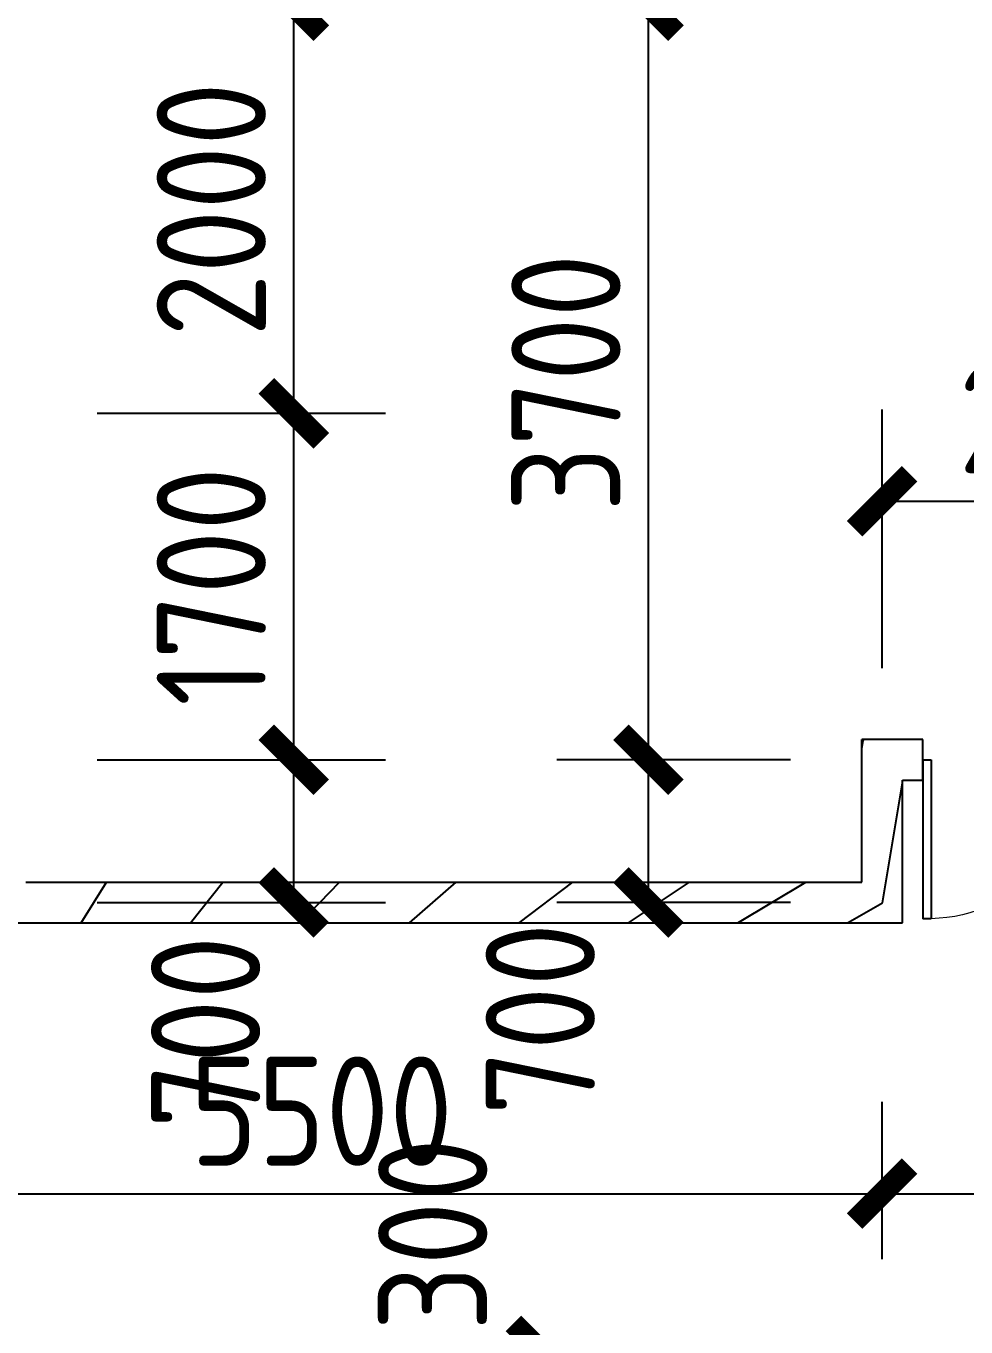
# Model space of a CAD drawing. Header units: inches. Extents: x 0 to 1813292486, y 0 to 3473589894.
# Drawn here: x 600483686 to 600488297, y 3473220935 to 3473227318 of the extents above; entities that cross this region are included whole.
import ezdxf

# ---------------------------------------------------------------- set-up
doc = ezdxf.new("R2010")
doc.units = ezdxf.units.IN
doc.header["$LTSCALE"] = 1000
doc.header["$MEASUREMENT"] = 0
for name, color, linetype in [('A-Anno-Note', 241, 'Continuous'), ('AX-MALL-DIM-P02$0$A-Anno-Dims', 3, 'Continuous'), ('AX-MALL-P02-200$0$A-Anno-Note', 241, 'Continuous'), ('AX-MALL-WALL-P02$0$A-Anno-Note', 241, 'Continuous'), ('AX-MALL-WALL-P02-QT$0$A-Detl-Patt', 8, 'Continuous'), ('AX-MALL-WALL-P02-QT$0$A-Detl-Thin', 131, 'Continuous'), ('AX-MALL-WALL-P02-QT$0$A-Wall', 2, 'Continuous'), ('AX-MALL-WALL-P02-QT$0$A-Wall-Patt', 13, 'Continuous'), ('AX-MALL-WALL-P02-QT$0$A-Wind', 4, 'Continuous')]:
    doc.layers.add(name, color=color, linetype=linetype)
doc.styles.add('AX-MALL-DIM-P02$0$_TCH_DIM_T3', font='gbenor.shx')
doc.dimstyles.new('AX-MALL-DIM-P02$0$_TCH_ARCH&&180', dxfattribs={"dimtxt": 535.5, "dimasz": 270, "dimexe": 450, "dimexo": 450, "dimgap": 137.25, "dimtad": 1, "dimdec": 0, "dimzin": 0, "dimdsep": 46, "dimtxsty": 'AX-MALL-DIM-P02$0$_TCH_DIM_T3', "dimblk": 'AX-MALL-DIM-P02$0$_ArchTick', "dimcen": 0.09, "dimclrt": 7, "dimazin": 2, "dimtfac": 1, "dimtdec": 0, "dimtix": 1, "dimtmove": 2, "dimatfit": 3, "dimfxl": 500, "dimtolj": 1, "dimtzin": 0, "dimarcsym": 0})
pattern_1 = [(45, (0, 359.0227), (-353.55353201463, 353.55353201463), [])]

# ---------------------------------------------------------------- blocks, each defined once
blk = doc.blocks.new('AX-MALL-WALL-P02-QT$0$tj')
at = {"layer": 'AX-MALL-WALL-P02-QT$0$A-Detl-Patt'}
h = blk.add_hatch(dxfattribs=at)
h.set_pattern_fill('STEEL', color=256, scale=100.0000000000001, angle=50.43183869082386)
h.set_pattern_definition([(75.00000000004839, (-14278.19445574284, 156289.8254051208), (-153.3407249234246, 41.08752340989569), []), (75.00000000004839, (-14317.88195610046, 156358.5661673546), (-153.3407249234246, 41.08752340989569), [])])
edge = h.paths.add_edge_path()
edge.add_line((88101.273016572, 47666.64152574539), (87883.93542659283, 47459.84604215622))
edge.add_line((87883.93542659283, 47459.84604215622), (91571.54751467705, 43584.64122533798))
edge.add_arc((262949.389629302, 558937.705083496), 543101.4133620498, 251.6057364187558, 260.0288666978238)
edge.add_arc((172180.8466627672, -2862.146247219684), 27099.9982179492, 64.7128659603706, 96.9316049602786, ccw=False)
edge.add_arc((262948.9730309481, 558936.3205539446), 543099.9677998082, 261.6155114784545, 271.7251478115656)
edge.add_line((279298.9759148359, 16082.51663446426), (279298.9759315252, 16382.65274763107))
edge.add_arc((262948.9742454757, 558936.3204835369), 542799.9676941936, 261.62020364125146, 271.7261014454634, ccw=False)
edge.add_arc((172180.8456921196, -2862.14609140989), 27400.00151046549, 64.80631838577902, 96.83815911678944)
edge.add_arc((262949.394896181, 558937.7037490648), 542801.4137571028, 251.6136389015772, 260.02417327084333, ccw=False)
edge.add_line((91737.26096642017, 43845.69257831573), (88101.273016572, 47666.64152574539))
blk.add_lwpolyline([(88103.03003954887, 47737.33037519455), (87813.24658572674, 47461.60306501389), (91543.92713344097, 43541.13421487808, 0.03677856867194786), (168908.9495433569, 23989.2463850975, -0.1416543586965341), (183742.0972260237, 21592.70785188675, 0.04416604653312874), (279348.9759123325, 16034.00206041336), (279348.9759345055, 16434.18465709686, -0.04414427716130016), (183859.0483468771, 21979.79425859451, 0.1405450684183163), (168919.8474783897, 24393.46752309799, -0.03670519880877311), (91764.87840116024, 43889.20268630981), (88103.03007543087, 47737.33033752441)], format="xyb", dxfattribs=at)
blk.add_lwpolyline([(88101.273016572, 47666.64152574539), (87883.93542659283, 47459.84604215622), (91571.54751467705, 43584.64122533798, 0.0367693963449814), (168910.2986617088, 24039.77597379684, -0.1415142461245126), (183756.7420067787, 21641.08926153183, 0.04414024362697595), (279298.9759148359, 16082.51663446426), (279298.9759315252, 16382.65274763107, -0.04412389944666065), (183844.4648458958, 21931.40288829803, 0.1406825130026793), (168918.4574091434, 24342.94360637665, -0.03671436212623864), (91737.26096642017, 43845.69257831573)], format="xyb", close=True, dxfattribs=at)
blk = doc.blocks.new('AX-MALL-WALL-P02-QT$0$$DorLib2D$00000002')
for p, q in [((-0.5, -5.684341886080802e-17), (-0.5000000000000007, 0.4875)), ((-0.4750000000000007, 0.4875), (-0.5000000000000007, 0.4875)), ((-0.475, -2.842170943040401e-17), (-0.4750000000000007, 0.4875)), ((0.475, -2.842170943040401e-17), (0.4750000000000007, 0.4875)), ((0.4750000000000007, 0.4875), (0.5000000000000007, 0.4875)), ((0.5, -5.684341886080802e-17), (0.5000000000000007, 0.4875)), ((-0.5, -5.684341886080802e-17), (-0.475, -2.842170943040401e-17)), ((0.5, -5.684341886080802e-17), (0.475, -2.842170943040401e-17))]:
    blk.add_line(p, q)
at = {"lineweight": 13}
for centre, start, end in [((-0.4875, -4.263256414560601e-17), 0, 88.53071641864632), ((0.4875, -4.263256414560601e-17), 91.4692835813537, 180)]:
    blk.add_arc(centre, 0.4875, start, end, dxfattribs=at)
blk = doc.blocks.new('AX-MALL-WALL-P02-QT')
at = {"layer": 'AX-MALL-WALL-P02-QT$0$A-Wall-Patt'}
h = blk.add_hatch(dxfattribs=at)
h.set_pattern_fill('普通砖', color=256, scale=200, style=0)
h.set_pattern_definition(pattern_1)
h.paths.add_polyline_path([(600296733.2446831, 3473115789.949529), (600296686.6989722, 3473115665.004443), (600300809.8868191, 3473114128.995983), (600300692.287756, 3473114386.232179), (600296850.2263532, 3473115817.512789)])
h = blk.add_hatch(dxfattribs=at)
h.set_pattern_fill('普通砖', color=256, scale=200, style=0)
h.set_pattern_definition(pattern_1)
h.paths.add_polyline_path([(600300692.287756, 3473114386.232179), (600300809.8868191, 3473114128.995983), (600301054.2518014, 3473114784.957686), (600300936.6527382, 3473115042.193882)])
h = blk.add_hatch(dxfattribs=at)
h.set_pattern_fill('普通砖', color=256, scale=200, style=0)
h.set_pattern_definition(pattern_1)
h.paths.add_polyline_path([(600301054.2518014, 3473114784.957686), (600301147.9606162, 3473114750.048403), (600301217.7791827, 3473114937.466033), (600300936.6527382, 3473115042.193882)])
at = {"layer": 'AX-MALL-WALL-P02-QT$0$A-Wall'}
for p, q in [((600296850.2263532, 3473115817.512789), (600300692.287756, 3473114386.232179)), ((600296686.6989722, 3473115665.004443), (600300809.8868191, 3473114128.995983)), ((600300692.287756, 3473114386.232179), (600300936.6527382, 3473115042.193882)), ((600301217.7791827, 3473114937.466033), (600300936.6527382, 3473115042.193882)), ((600301147.9606162, 3473114750.048403), (600301217.7791827, 3473114937.466033)), ((600300809.8868191, 3473114128.995983), (600301054.2518014, 3473114784.957686)), ((600301054.2518014, 3473114784.957686), (600301147.9606162, 3473114750.048403))]:
    blk.add_line(p, q, dxfattribs=at)
at = {"layer": 'AX-MALL-WALL-P02-QT$0$A-Detl-Thin', "rotation": 339.5681613091762}
blk.add_blockref('AX-MALL-WALL-P02-QT$0$tj', (600144118.6961328, 3473128496.287411), dxfattribs=at)
at = {"layer": 'AX-MALL-WALL-P02-QT$0$A-Wind', "xscale": 1600, "yscale": -1600, "zscale": 200, "rotation": 339.5681612973006}
blk.add_blockref('AX-MALL-WALL-P02-QT$0$$DorLib2D$00000002', (600301932.5404168, 3473114564.482952), dxfattribs=at)
blk = doc.blocks.new('AX-MALL-WALL-P02')
at = {"layer": 'AX-MALL-WALL-P02$0$A-Anno-Note'}
blk.add_blockref('AX-MALL-WALL-P02-QT', (0, 0), dxfattribs=at)
blk = doc.blocks.new('AX-MALL-DIM-P02$0$_ArchTick')
at = {"color": 0, "linetype": 'ByBlock', "const_width": 0.4}
blk.add_lwpolyline([(-0.5, -0.5), (0.5, 0.5)], dxfattribs=at)
blk = doc.blocks.new('*D583')
at = {"layer": 'AX-MALL-DIM-P02$0$A-Anno-Dims', "color": 0, "lineweight": -2, "transparency": 16777216}
for p, q in [((600297387.6629028, 3473116257.583187), (600298712.8579707, 3473115763.909139)), ((600298046.8033224, 3473115265.03921), (600298291.1683046, 3473115921.000913)), ((600297143.2979208, 3473115601.621484), (600298468.4929886, 3473115107.947436))]:
    blk.add_line(p, q, dxfattribs=at)
at = {"layer": 'AX-MALL-DIM-P02$0$A-Anno-Dims', "color": 0, "lineweight": -2, "transparency": 16777216, "xscale": 270, "yscale": 270, "zscale": 270}
for p, rotation in [((600298291.1683046, 3473115921.000913), 69.56816132452477), ((600298046.8033224, 3473115265.03921), 249.5681613245248)]:
    blk.add_blockref('AX-MALL-DIM-P02$0$_ArchTick', p, dxfattribs=dict(at, rotation=rotation))
at = {"layer": 'AX-MALL-DIM-P02$0$A-Anno-Dims', "color": 7, "transparency": 16777216, "insert": (600297419.316718, 3473114820.63179), "char_height": 535.5, "attachment_point": 5, "rotation": 69.56816132452477, "style": 'AX-MALL-DIM-P02$0$_TCH_DIM_T3'}
blk.add_mtext('\\A1;700', dxfattribs=at)
blk = doc.blocks.new('*D584')
at = {"layer": 'AX-MALL-DIM-P02$0$A-Anno-Dims', "color": 0, "lineweight": -2, "transparency": 16777216}
for p, q in [((600297981.1207162, 3473117850.633035), (600299306.315784, 3473117356.958988)), ((600298291.1683047, 3473115921.000913), (600298884.626118, 3473117514.050762)), ((600297387.6629028, 3473116257.583186), (600298712.8579707, 3473115763.909139))]:
    blk.add_line(p, q, dxfattribs=at)
at = {"layer": 'AX-MALL-DIM-P02$0$A-Anno-Dims', "color": 0, "lineweight": -2, "transparency": 16777216, "xscale": 270, "yscale": 270, "zscale": 270}
for p, rotation in [((600298884.626118, 3473117514.050762), 69.56816132427178), ((600298291.1683047, 3473115921.000913), 249.5681613242718)]:
    blk.add_blockref('AX-MALL-DIM-P02$0$_ArchTick', p, dxfattribs=dict(at, rotation=rotation))
at = {"layer": 'AX-MALL-DIM-P02$0$A-Anno-Dims', "color": 7, "transparency": 16777216, "insert": (600298208.3765113, 3473116858.908434), "char_height": 535.5, "attachment_point": 5, "rotation": 69.56816132427178, "style": 'AX-MALL-DIM-P02$0$_TCH_DIM_T3'}
blk.add_mtext('\\A1;1700', dxfattribs=at)
blk = doc.blocks.new('*D585')
at = {"layer": 'AX-MALL-DIM-P02$0$A-Anno-Dims', "color": 0, "lineweight": -2, "transparency": 16777216}
for p, q in [((600298679.3063788, 3473119724.809328), (600300004.5014466, 3473119231.135281)), ((600298884.6261177, 3473117514.050761), (600299582.8117805, 3473119388.227055)), ((600297981.1207161, 3473117850.633035), (600299306.3157839, 3473117356.958987))]:
    blk.add_line(p, q, dxfattribs=at)
at = {"layer": 'AX-MALL-DIM-P02$0$A-Anno-Dims', "color": 0, "lineweight": -2, "transparency": 16777216, "xscale": 270, "yscale": 270, "zscale": 270}
for p, rotation in [((600299582.8117805, 3473119388.227055), 69.56816132409472), ((600298884.6261177, 3473117514.050761), 249.5681613240947)]:
    blk.add_blockref('AX-MALL-DIM-P02$0$_ArchTick', p, dxfattribs=dict(at, rotation=rotation))
at = {"layer": 'AX-MALL-DIM-P02$0$A-Anno-Dims', "color": 7, "transparency": 16777216, "insert": (600298854.1982491, 3473118592.521505), "char_height": 535.5, "attachment_point": 5, "rotation": 69.5681613240947, "style": 'AX-MALL-DIM-P02$0$_TCH_DIM_T3'}
blk.add_mtext('\\A1;2000', dxfattribs=at)
blk = doc.blocks.new('*D586')
at = {"layer": 'AX-MALL-DIM-P02$0$A-Anno-Dims', "color": 0, "lineweight": -2, "transparency": 16777216}
for p, q in [((600299342.5830961, 3473121505.277714), (600300667.7781639, 3473121011.603666)), ((600299582.8117809, 3473119388.227056), (600300246.0884979, 3473121168.69544)), ((600298679.3063792, 3473119724.80933), (600300004.501447, 3473119231.135282))]:
    blk.add_line(p, q, dxfattribs=at)
at = {"layer": 'AX-MALL-DIM-P02$0$A-Anno-Dims', "color": 0, "lineweight": -2, "transparency": 16777216, "xscale": 270, "yscale": 270, "zscale": 270}
for p, rotation in [((600300246.0884979, 3473121168.69544), 69.56816132602164), ((600299582.8117809, 3473119388.227056), 249.5681613260216)]:
    blk.add_blockref('AX-MALL-DIM-P02$0$_ArchTick', p, dxfattribs=dict(at, rotation=rotation))
at = {"layer": 'AX-MALL-DIM-P02$0$A-Anno-Dims', "color": 7, "transparency": 16777216, "insert": (600299534.9294395, 3473120419.843845), "char_height": 535.5, "attachment_point": 5, "rotation": 69.56816132602164, "style": 'AX-MALL-DIM-P02$0$_TCH_DIM_T3'}
blk.add_mtext('\\A1;1900', dxfattribs=at)
blk = doc.blocks.new('*D589')
at = {"layer": 'AX-MALL-DIM-P02$0$A-Anno-Dims', "color": 0, "lineweight": -2, "transparency": 16777216}
for p, q in [((600301152.5440441, 3473115335.26545), (600301595.2505423, 3473116523.645658)), ((600301438.1587678, 3473116101.955992), (600303312.3350608, 3473115403.770329)), ((600303026.7203372, 3473114637.079788), (600303469.4268353, 3473115825.459995))]:
    blk.add_line(p, q, dxfattribs=at)
at = {"layer": 'AX-MALL-DIM-P02$0$A-Anno-Dims', "color": 0, "lineweight": -2, "transparency": 16777216, "xscale": 270, "yscale": 270, "zscale": 270}
for p, rotation in [((600301438.1587678, 3473116101.955992), 159.568161306525), ((600303312.3350608, 3473115403.770329), 339.568161306525)]:
    blk.add_blockref('AX-MALL-DIM-P02$0$_ArchTick', p, dxfattribs=dict(at, rotation=rotation))
at = {"layer": 'AX-MALL-DIM-P02$0$A-Anno-Dims', "color": 7, "transparency": 16777216, "insert": (600302516.6295112, 3473116132.38386), "char_height": 535.5, "attachment_point": 5, "rotation": 339.568161306525, "style": 'AX-MALL-DIM-P02$0$_TCH_DIM_T3'}
blk.add_mtext('\\A1;2000', dxfattribs=at)
blk = doc.blocks.new('*D595')
at = {"layer": 'AX-MALL-DIM-P02$0$A-Anno-Dims', "color": 0, "lineweight": -2, "transparency": 16777216}
for p, q in [((600294986.1899753, 3473114537.718088), (600295255.4295692, 3473115260.451066)), ((600295098.3376143, 3473114838.761467), (600300252.3213996, 3473112918.74876)), ((600300140.1737605, 3473112617.705381), (600300409.4133545, 3473113340.438359))]:
    blk.add_line(p, q, dxfattribs=at)
at = {"layer": 'AX-MALL-DIM-P02$0$A-Anno-Dims', "color": 0, "lineweight": -2, "transparency": 16777216, "xscale": 270, "yscale": 270, "zscale": 270}
for p, rotation in [((600295098.3376143, 3473114838.761467), 159.5681367755041), ((600300252.3213996, 3473112918.74876), 339.5681367755041)]:
    blk.add_blockref('AX-MALL-DIM-P02$0$_ArchTick', p, dxfattribs=dict(at, rotation=rotation))
at = {"layer": 'AX-MALL-DIM-P02$0$A-Anno-Dims', "color": 7, "transparency": 16777216, "insert": (600297816.7122663, 3473114258.275753), "char_height": 535.5, "attachment_point": 5, "rotation": 339.5681367755041, "style": 'AX-MALL-DIM-P02$0$_TCH_DIM_T3'}
blk.add_mtext('\\A1;5500', dxfattribs=at)
blk = doc.blocks.new('*D596')
at = {"layer": 'AX-MALL-DIM-P02$0$A-Anno-Dims', "color": 0, "lineweight": -2, "transparency": 16777216}
for p, q in [((600300140.1737608, 3473112617.705382), (600300409.4133545, 3473113340.438359)), ((600300252.3213998, 3473112918.748761), (600302595.0415422, 3473112046.015623)), ((600302482.8939031, 3473111744.972244), (600302752.1334969, 3473112467.705221))]:
    blk.add_line(p, q, dxfattribs=at)
at = {"layer": 'AX-MALL-DIM-P02$0$A-Anno-Dims', "color": 0, "lineweight": -2, "transparency": 16777216, "xscale": 270, "yscale": 270, "zscale": 270}
for p, rotation in [((600300252.3213998, 3473112918.748761), 159.5681367715627), ((600302595.0415422, 3473112046.015623), 339.5681367715626)]:
    blk.add_blockref('AX-MALL-DIM-P02$0$_ArchTick', p, dxfattribs=dict(at, rotation=rotation))
at = {"layer": 'AX-MALL-DIM-P02$0$A-Anno-Dims', "color": 7, "transparency": 16777216, "insert": (600301565.0642303, 3473112861.902831), "char_height": 535.5, "attachment_point": 5, "rotation": 339.56813677156265, "style": 'AX-MALL-DIM-P02$0$_TCH_DIM_T3'}
blk.add_mtext('\\A1;2500', dxfattribs=at)
blk = doc.blocks.new('*D607')
at = {"layer": 'AX-MALL-DIM-P02$0$A-Anno-Dims', "color": 0, "lineweight": -2, "transparency": 16777216}
for p, q in [((600300573.7626039, 3473115070.667559), (600299499.9761117, 3473115470.684536)), ((600299677.3007953, 3473114657.63106), (600299921.6657777, 3473115313.592762)), ((600300329.3976215, 3473114414.705857), (600299255.6111293, 3473114814.722835))]:
    blk.add_line(p, q, dxfattribs=at)
at = {"layer": 'AX-MALL-DIM-P02$0$A-Anno-Dims', "color": 0, "lineweight": -2, "transparency": 16777216, "xscale": 270, "yscale": 270, "zscale": 270}
for p, rotation in [((600299921.6657777, 3473115313.592762), 69.5681612607006), ((600299677.3007953, 3473114657.63106), 249.5681612607006)]:
    blk.add_blockref('AX-MALL-DIM-P02$0$_ArchTick', p, dxfattribs=dict(at, rotation=rotation))
at = {"layer": 'AX-MALL-DIM-P02$0$A-Anno-Dims', "color": 7, "transparency": 16777216, "insert": (600298980.043344, 3473114307.031788), "char_height": 535.5, "attachment_point": 5, "rotation": 69.5681612607006, "style": 'AX-MALL-DIM-P02$0$_TCH_DIM_T3'}
blk.add_mtext('\\A1;700', dxfattribs=at)
blk = doc.blocks.new('*D608')
at = {"layer": 'AX-MALL-DIM-P02$0$A-Anno-Dims', "color": 0, "lineweight": -2, "transparency": 16777216}
for p, q in [((600301865.4060841, 3473118537.8937), (600300791.6195921, 3473118937.910677)), ((600299921.6657779, 3473115313.592761), (600301213.309258, 3473118780.818902)), ((600300573.762604, 3473115070.667558), (600299499.976112, 3473115470.684536))]:
    blk.add_line(p, q, dxfattribs=at)
at = {"layer": 'AX-MALL-DIM-P02$0$A-Anno-Dims', "color": 0, "lineweight": -2, "transparency": 16777216, "xscale": 270, "yscale": 270, "zscale": 270}
for p, rotation in [((600301213.309258, 3473118780.818902), 69.56816126020536), ((600299921.6657779, 3473115313.592761), 249.5681612602054)]:
    blk.add_blockref('AX-MALL-DIM-P02$0$_ArchTick', p, dxfattribs=dict(at, rotation=rotation))
at = {"layer": 'AX-MALL-DIM-P02$0$A-Anno-Dims', "color": 7, "transparency": 16777216, "insert": (600300187.9668187, 3473117188.58843), "char_height": 535.5, "attachment_point": 5, "rotation": 69.56816126020537, "style": 'AX-MALL-DIM-P02$0$_TCH_DIM_T3'}
blk.add_mtext('\\A1;3700', dxfattribs=at)
blk = doc.blocks.new('*D613')
at = {"layer": 'AX-MALL-DIM-P02$0$A-Anno-Dims', "color": 0, "lineweight": -2, "transparency": 16777216}
for p, q in [((600298753.8494337, 3473112333.805112), (600297888.392981, 3473112656.213036)), ((600297995.8990988, 3473111655.741932), (600298310.082647, 3473112499.121262)), ((600298439.6658856, 3473111490.425782), (600297574.2094328, 3473111812.833706))]:
    blk.add_line(p, q, dxfattribs=at)
at = {"layer": 'AX-MALL-DIM-P02$0$A-Anno-Dims', "color": 0, "lineweight": -2, "transparency": 16777216, "xscale": 270, "yscale": 270, "zscale": 270}
for p, rotation in [((600298310.082647, 3473112499.121262), 69.5681612770763), ((600297995.8990988, 3473111655.741932), 249.5681612770763)]:
    blk.add_blockref('AX-MALL-DIM-P02$0$_ArchTick', p, dxfattribs=dict(at, rotation=rotation))
at = {"layer": 'AX-MALL-DIM-P02$0$A-Anno-Dims', "color": 7, "transparency": 16777216, "insert": (600297364.4311978, 3473112371.193215), "char_height": 535.5, "attachment_point": 5, "rotation": 69.5681612770763, "style": 'AX-MALL-DIM-P02$0$_TCH_DIM_T3'}
blk.add_mtext('\\A1;900', dxfattribs=at)
blk = doc.blocks.new('*D614')
at = {"layer": 'AX-MALL-DIM-P02$0$A-Anno-Dims', "color": 0, "lineweight": -2, "transparency": 16777216}
for p, q in [((600298858.5772837, 3473112614.931557), (600297993.1208309, 3473112937.339481)), ((600298310.082647, 3473112499.121261), (600298414.8104969, 3473112780.247706)), ((600298753.8494338, 3473112333.805111), (600297888.3929809, 3473112656.213036))]:
    blk.add_line(p, q, dxfattribs=at)
at = {"layer": 'AX-MALL-DIM-P02$0$A-Anno-Dims', "color": 0, "lineweight": -2, "transparency": 16777216, "xscale": 270, "yscale": 270, "zscale": 270}
for p, rotation in [((600298414.8104969, 3473112780.247706), 69.56816129045623), ((600298310.082647, 3473112499.121261), 249.5681612904562)]:
    blk.add_blockref('AX-MALL-DIM-P02$0$_ArchTick', p, dxfattribs=dict(at, rotation=rotation))
at = {"layer": 'AX-MALL-DIM-P02$0$A-Anno-Dims', "color": 7, "transparency": 16777216, "insert": (600298116.8803364, 3473113501.583566), "char_height": 535.5, "attachment_point": 5, "rotation": 69.56816129045623, "style": 'AX-MALL-DIM-P02$0$_TCH_DIM_T3'}
blk.add_mtext('\\A1;300', dxfattribs=at)
blk = doc.blocks.new('AX-MALL-DIM-P02')
at = {"layer": 'AX-MALL-DIM-P02$0$A-Anno-Dims'}
for p1, p2, distance, picture, middle in [((600298257.6167129, 3473119881.901103), (600298920.89343, 3473121662.369488), -1414.1626616328517, '*D586', (600299534.9294395, 3473120419.843845)), ((600297559.4310502, 3473118007.72481), (600298257.6167129, 3473119881.901103), -1414.162661297723, '*D585', (600298854.1982491, 3473118592.521505)), ((600300995.4522699, 3473114913.575784), (600302287.0957501, 3473118380.801926), 1145.8756527775204, '*D608', (600300187.9668187, 3473117188.58843)), ((600296965.9732368, 3473116414.67496), (600297559.4310502, 3473118007.72481), -1414.162661521142, '*D584', (600298208.3765113, 3473116858.908434)), ((600300995.4522698, 3473114913.575784), (600302869.6285627, 3473114215.390121), 1268.1626718617645, '*D589', (600302516.6295112, 3473116132.38386)), ((600294829.0980206, 3473114116.02849), (600299983.081806, 3473112196.015783), 771.2541185516126, '*D595', (600297816.7122663, 3473114258.275753)), ((600299983.0818058, 3473112196.015783), (600302325.8019482, 3473111323.282645), 771.2541191232962, '*D596', (600301565.0642303, 3473112861.902831))]:
    dim = blk.add_aligned_dim(p1=p1, p2=p2, distance=distance, dimstyle='AX-MALL-DIM-P02$0$_TCH_ARCH&&180', dxfattribs=at)
    dim.commit()
    dim.dimension.update_dxf_attribs({"geometry": picture, "text_midpoint": middle})
for base, p1, p2, angle, picture, middle in [((600298291.1683046, 3473115921.000913), (600296721.6082548, 3473115758.713257), (600296965.9732368, 3473116414.67496), 69.56816133814975, '*D583', (600297419.316718, 3473114820.63179)), ((600299921.6657777, 3473115313.592762), (600300751.0872874, 3473114257.614082), (600300995.4522699, 3473114913.575784), 69.56816127432558, '*D607', (600298980.043344, 3473114307.031788)), ((600298414.8104969, 3473112780.247706), (600299175.5390998, 3473112176.713337), (600299280.2669499, 3473112457.839783), 69.56816135403943, '*D614', (600298116.8803364, 3473113501.583566)), ((600298310.082647, 3473112499.121262), (600298861.3555514, 3473111333.334007), (600299175.5390997, 3473112176.713337), 69.5681612770763, '*D613', (600297364.4311978, 3473112371.193215))]:
    dim = blk.add_linear_dim(base=base, p1=p1, p2=p2, angle=angle, dimstyle='AX-MALL-DIM-P02$0$_TCH_ARCH&&180', dxfattribs=at)
    dim.commit()
    dim.dimension.update_dxf_attribs({"geometry": picture, "text_midpoint": middle, "dimtype": 129})
blk = doc.blocks.new('AX-MALL-P02-200')
at = {"layer": 'AX-MALL-P02-200$0$A-Anno-Note'}
blk.add_blockref('AX-MALL-WALL-P02', (0, 0), dxfattribs=at)
blk.add_blockref('AX-MALL-DIM-P02', (0, 0), dxfattribs=at)

msp = doc.modelspace()

# ---------------------------------------------------------------- block references
at = {"layer": 'A-Anno-Note', "rotation": 20.43183869077545}
msp.add_blockref('AX-MALL-P02-200', (1250392458.527329, 9048125.682563305), dxfattribs=at)

doc.saveas('drawing.dxf')
